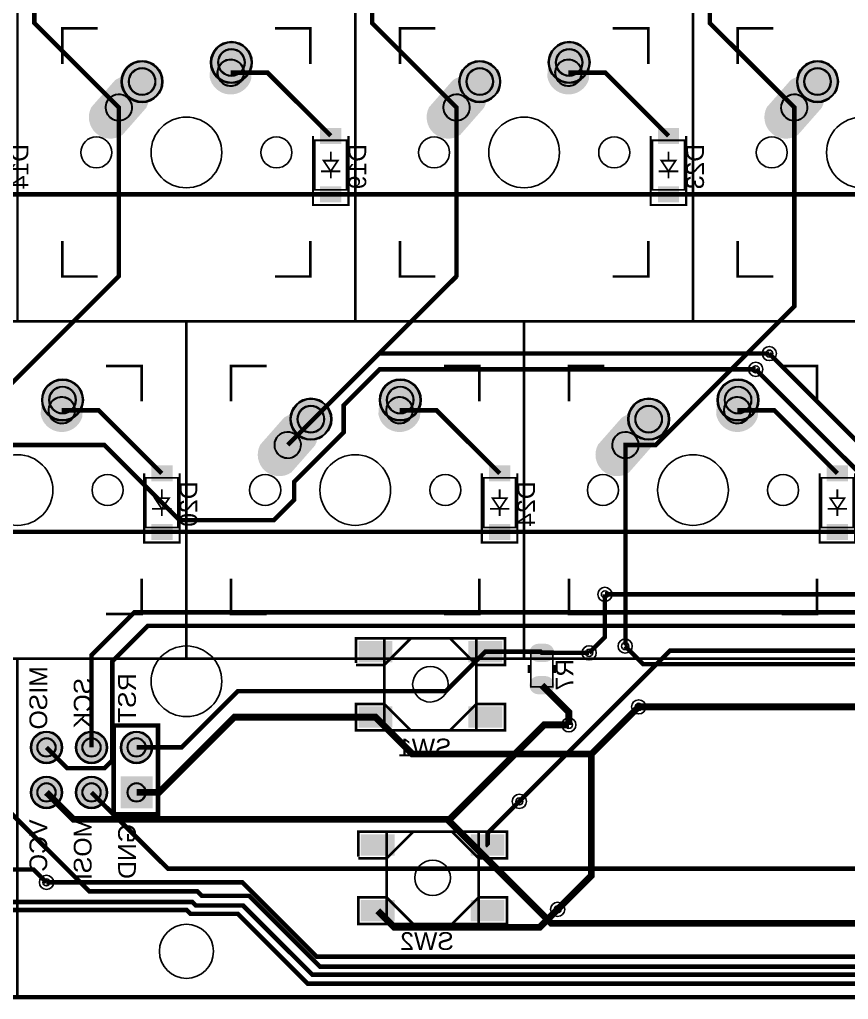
# Model space of a CAD drawing. Header units: millimetres. Extents: x 54 to 360, y -175 to -73.
# Drawn here: x 126.1 to 172.9, y -174.9 to -119.6 of the extents above; entities that cross this region are included whole.
import ezdxf

# ---------------------------------------------------------------- set-up
doc = ezdxf.new("R2010")
doc.units = ezdxf.units.MM
for name, color, linetype, true_color in [('BoardOutline', 7, 'Continuous', 0xff00ff), ('BottomLayer', 7, 'Continuous', 0x0000ff), ('BottomPasteMaskLayer', 7, 'Continuous', 0x800000), ('BottomSilkLayer', 7, 'Continuous', 0x808000), ('BottomSolderMaskLayer', 7, 'Continuous', 0xaa00ff), ('Document', 7, 'Continuous', 0xffffff), ('Hole', 7, 'Continuous', 0x222222), ('Multi-Layer', 7, 'Continuous', 0xc0c0c0), ('TopLayer', 7, 'Continuous', 0xff0000), ('TopSolderMaskLayer', 7, 'Continuous', 0x800080)]:
    doc.layers.add(name, color=color, linetype=linetype, true_color=true_color)
doc.styles.get("Standard").update_dxf_attribs({"font": 'arial.ttf'})

msp = doc.modelspace()

# ---------------------------------------------------------------- hatches: boundary and pattern name
at = {"layer": 'BottomLayer'}
for points in [[(143.069, -126.594), (143.069, -125.693), (144.268, -125.693), (144.268, -126.594)], [(162.119, -126.594), (162.119, -125.693), (163.318, -125.693), (163.318, -126.594)], [(143.069, -129.894), (143.069, -128.993), (144.268, -128.993), (144.268, -129.894)], [(162.119, -129.894), (162.119, -128.993), (163.318, -128.993), (163.318, -129.894)], [(133.544, -145.643), (133.544, -144.743), (134.743, -144.743), (134.743, -145.643)], [(152.594, -145.643), (152.594, -144.743), (153.793, -144.743), (153.793, -145.643)], [(171.643, -145.643), (171.643, -144.743), (172.843, -144.743), (172.843, -145.643)], [(133.544, -148.944), (133.544, -148.043), (134.743, -148.043), (134.743, -148.944)], [(152.594, -148.944), (152.594, -148.043), (153.793, -148.043), (153.793, -148.944)], [(171.643, -148.944), (171.643, -148.043), (172.843, -148.043), (172.843, -148.944)], [(147.088, -155.799), (145.288, -155.799), (145.288, -154.699), (147.088, -154.699)], [(153.288, -155.799), (151.488, -155.799), (151.488, -154.699), (153.288, -154.699)], [(155.387, -155.833), (155.323, -155.829), (155.26, -155.817), (155.199, -155.797), (155.14, -155.77), (155.086, -155.735), (155.036, -155.694), (154.992, -155.647), (154.954, -155.595), (154.923, -155.539), (154.9, -155.479), (154.884, -155.417), (154.876, -155.353), (154.876, -155.288), (154.884, -155.225), (154.9, -155.162), (154.923, -155.103), (154.954, -155.046), (154.992, -154.994), (155.036, -154.947), (155.086, -154.906), (155.14, -154.872), (155.199, -154.844), (155.26, -154.824), (155.323, -154.812), (155.387, -154.808), (155.762, -154.808), (155.826, -154.812), (155.89, -154.824), (155.951, -154.844), (156.009, -154.872), (156.063, -154.906), (156.113, -154.947), (156.157, -154.994), (156.195, -155.046), (156.226, -155.103), (156.25, -155.162), (156.266, -155.225), (156.274, -155.288), (156.274, -155.353), (156.266, -155.417), (156.25, -155.479), (156.226, -155.539), (156.195, -155.595), (156.157, -155.647), (156.113, -155.694), (156.063, -155.735), (156.009, -155.77), (155.951, -155.797), (155.89, -155.817), (155.826, -155.829), (155.762, -155.833)], [(155.387, -157.658), (155.323, -157.654), (155.26, -157.642), (155.199, -157.622), (155.14, -157.595), (155.086, -157.56), (155.036, -157.519), (154.992, -157.472), (154.954, -157.42), (154.923, -157.364), (154.9, -157.304), (154.884, -157.242), (154.876, -157.178), (154.876, -157.113), (154.884, -157.05), (154.9, -156.987), (154.923, -156.928), (154.954, -156.871), (154.992, -156.819), (155.036, -156.772), (155.086, -156.731), (155.14, -156.697), (155.199, -156.669), (155.26, -156.649), (155.323, -156.637), (155.387, -156.633), (155.762, -156.633), (155.826, -156.637), (155.89, -156.649), (155.951, -156.669), (156.009, -156.697), (156.063, -156.731), (156.113, -156.772), (156.157, -156.819), (156.195, -156.871), (156.226, -156.928), (156.25, -156.987), (156.266, -157.05), (156.274, -157.113), (156.274, -157.178), (156.266, -157.242), (156.25, -157.304), (156.226, -157.364), (156.195, -157.42), (156.157, -157.472), (156.113, -157.519), (156.063, -157.56), (156.009, -157.595), (155.951, -157.622), (155.89, -157.642), (155.826, -157.654), (155.762, -157.658)], [(147.088, -159.499), (145.288, -159.499), (145.288, -158.399), (147.088, -158.399)], [(153.288, -159.499), (151.488, -159.499), (151.488, -158.399), (153.288, -158.399)], [(147.215, -166.721), (145.415, -166.721), (145.415, -165.621), (147.215, -165.621)], [(153.415, -166.721), (151.615, -166.721), (151.615, -165.621), (153.415, -165.621)], [(147.215, -170.421), (145.415, -170.421), (145.415, -169.321), (147.215, -169.321)], [(153.415, -170.421), (151.615, -170.421), (151.615, -169.321), (153.415, -169.321)]]:
    msp.add_hatch(color=256, dxfattribs=at).paths.add_polyline_path(points)
at = {"layer": 'BottomPasteMaskLayer'}
for points in [[(147.088, -155.799), (145.288, -155.799), (145.288, -154.699), (147.088, -154.699)], [(153.288, -155.799), (151.488, -155.799), (151.488, -154.699), (153.288, -154.699)], [(147.088, -159.499), (145.288, -159.499), (145.288, -158.399), (147.088, -158.399)], [(153.288, -159.499), (151.488, -159.499), (151.488, -158.399), (153.288, -158.399)], [(147.215, -166.721), (145.415, -166.721), (145.415, -165.621), (147.215, -165.621)], [(153.415, -166.721), (151.615, -166.721), (151.615, -165.621), (153.415, -165.621)], [(147.215, -170.421), (145.415, -170.421), (145.415, -169.321), (147.215, -169.321)], [(153.415, -170.421), (151.615, -170.421), (151.615, -169.321), (153.415, -169.321)]]:
    msp.add_hatch(color=256, dxfattribs=at).paths.add_polyline_path(points)
at = {"layer": 'BottomSolderMaskLayer'}
for points in [[(136.889, -122, 1), (139.241, -122, 1)], [(155.939, -122, 1), (158.291, -122, 1)], [(139.177, -122.964, -0.785398), (136.831, -122.803), (136.873, -122.196, -0.785398), (139.219, -122.358)], [(158.227, -122.964, -0.785398), (155.881, -122.803), (155.923, -122.196, -0.785398), (158.269, -122.358)], [(131.849, -123.08, 1), (134.201, -123.08, 1)], [(150.899, -123.08, 1), (153.251, -123.08, 1)], [(169.949, -123.08, 1), (172.301, -123.08, 1)], [(131.92, -126.088, -0.785398), (130.169, -124.518), (131.511, -122.992, -0.785398), (133.261, -124.562)], [(150.97, -126.088, -0.785398), (149.219, -124.518), (150.561, -122.992, -0.785398), (152.311, -124.562)], [(170.019, -126.088, -0.785398), (168.269, -124.518), (169.611, -122.992, -0.785398), (171.361, -124.562)], [(127.364, -141.051, 1), (129.716, -141.051, 1)], [(146.414, -141.051, 1), (148.766, -141.051, 1)], [(165.464, -141.051, 1), (167.816, -141.051, 1)], [(129.652, -142.014, -0.785398), (127.306, -141.853), (127.348, -141.246, -0.785398), (129.694, -141.408)], [(148.702, -142.014, -0.785398), (146.356, -141.853), (146.398, -141.246, -0.785398), (148.744, -141.408)], [(167.752, -142.014, -0.785398), (165.406, -141.853), (165.448, -141.246, -0.785398), (167.794, -141.408)], [(141.374, -142.131, 1), (143.726, -142.131, 1)], [(160.424, -142.131, 1), (162.776, -142.131, 1)], [(141.445, -145.139, -0.785398), (139.694, -143.568), (141.036, -142.042, -0.785398), (142.786, -143.613)], [(160.494, -145.139, -0.785398), (158.744, -143.568), (160.086, -142.042, -0.785398), (161.836, -143.613)], [(147.139, -155.849), (145.237, -155.849), (145.237, -154.648), (147.139, -154.648)], [(153.339, -155.849), (151.437, -155.849), (151.437, -154.648), (153.339, -154.648)], [(147.139, -159.549), (145.237, -159.549), (145.237, -158.348), (147.139, -158.348)], [(153.339, -159.549), (151.437, -159.549), (151.437, -158.348), (153.339, -158.348)], [(126.734, -160.655, 1), (128.536, -160.655, 1)], [(129.274, -160.655, 1), (131.076, -160.655, 1)], [(131.814, -160.655, 1), (133.616, -160.655, 1)], [(126.734, -163.195, 1), (128.536, -163.195, 1)], [(129.274, -163.195, 1), (131.076, -163.195, 1)], [(133.616, -162.294), (133.616, -164.096), (131.814, -164.096), (131.814, -162.294)], [(147.266, -166.771), (145.364, -166.771), (145.364, -165.57), (147.266, -165.57)], [(153.466, -166.771), (151.564, -166.771), (151.564, -165.57), (153.466, -165.57)], [(147.266, -170.471), (145.364, -170.471), (145.364, -169.27), (147.266, -169.27)], [(153.466, -170.471), (151.564, -170.471), (151.564, -169.27), (153.466, -169.27)]]:
    msp.add_hatch(color=256, dxfattribs=at).paths.add_polyline_path(points)
at = {"layer": 'Multi-Layer'}
for points in [[(136.94, -122, 1), (139.19, -122, 1)], [(155.99, -122, 1), (158.24, -122, 1)], [(139.127, -122.948, -0.785398), (136.883, -122.793), (136.923, -122.213, -0.785398), (139.167, -122.368)], [(158.177, -122.948, -0.785398), (155.933, -122.793), (155.973, -122.213, -0.785398), (158.217, -122.368)], [(131.9, -123.08, 1), (134.15, -123.08, 1)], [(150.95, -123.08, 1), (153.2, -123.08, 1)], [(170, -123.08, 1), (172.25, -123.08, 1)], [(131.898, -126.022, -0.785398), (130.223, -124.519), (131.533, -123.059, -0.785398), (133.208, -124.562)], [(150.948, -126.022, -0.785398), (149.273, -124.519), (150.583, -123.059, -0.785398), (152.258, -124.562)], [(169.997, -126.022, -0.785398), (168.323, -124.519), (169.633, -123.059, -0.785398), (171.307, -124.562)], [(129.602, -141.998, -0.785398), (127.358, -141.843), (127.398, -141.263, -0.785398), (129.642, -141.418)], [(127.415, -141.051, 1), (129.665, -141.051, 1)], [(148.652, -141.998, -0.785398), (146.408, -141.843), (146.448, -141.263, -0.785398), (148.692, -141.418)], [(146.465, -141.051, 1), (148.715, -141.051, 1)], [(167.702, -141.998, -0.785398), (165.458, -141.843), (165.498, -141.263, -0.785398), (167.742, -141.418)], [(165.515, -141.051, 1), (167.765, -141.051, 1)], [(141.425, -142.131, 1), (143.675, -142.131, 1)], [(160.475, -142.131, 1), (162.725, -142.131, 1)], [(141.423, -145.072, -0.785398), (139.748, -143.569), (141.058, -142.109, -0.785398), (142.733, -143.612)], [(160.472, -145.072, -0.785398), (158.798, -143.569), (160.108, -142.109, -0.785398), (161.782, -143.612)], [(126.785, -160.655, 1), (128.485, -160.655, 1)], [(129.325, -160.655, 1), (131.025, -160.655, 1)], [(131.865, -160.655, 1), (133.565, -160.655, 1)], [(126.785, -163.195, 1), (128.485, -163.195, 1)], [(129.325, -163.195, 1), (131.025, -163.195, 1)], [(133.565, -162.345), (133.565, -164.045), (131.865, -164.045), (131.865, -162.345)]]:
    msp.add_hatch(color=256, dxfattribs=at).paths.add_polyline_path(points)
at = {"layer": 'TopSolderMaskLayer'}
for points in [[(136.889, -122, 1), (139.241, -122, 1)], [(155.939, -122, 1), (158.291, -122, 1)], [(139.177, -122.964, -0.785398), (136.831, -122.803), (136.873, -122.196, -0.785398), (139.219, -122.358)], [(158.227, -122.964, -0.785398), (155.881, -122.803), (155.923, -122.196, -0.785398), (158.269, -122.358)], [(131.849, -123.08, 1), (134.201, -123.08, 1)], [(150.899, -123.08, 1), (153.251, -123.08, 1)], [(169.949, -123.08, 1), (172.301, -123.08, 1)], [(131.92, -126.088, -0.785398), (130.169, -124.518), (131.511, -122.992, -0.785398), (133.261, -124.562)], [(150.97, -126.088, -0.785398), (149.219, -124.518), (150.561, -122.992, -0.785398), (152.311, -124.562)], [(170.019, -126.088, -0.785398), (168.269, -124.518), (169.611, -122.992, -0.785398), (171.361, -124.562)], [(127.364, -141.051, 1), (129.716, -141.051, 1)], [(146.414, -141.051, 1), (148.766, -141.051, 1)], [(165.464, -141.051, 1), (167.816, -141.051, 1)], [(129.652, -142.014, -0.785398), (127.306, -141.853), (127.348, -141.246, -0.785398), (129.694, -141.408)], [(148.702, -142.014, -0.785398), (146.356, -141.853), (146.398, -141.246, -0.785398), (148.744, -141.408)], [(167.752, -142.014, -0.785398), (165.406, -141.853), (165.448, -141.246, -0.785398), (167.794, -141.408)], [(141.374, -142.131, 1), (143.726, -142.131, 1)], [(160.424, -142.131, 1), (162.776, -142.131, 1)], [(141.445, -145.139, -0.785398), (139.694, -143.568), (141.036, -142.042, -0.785398), (142.786, -143.613)], [(160.494, -145.139, -0.785398), (158.744, -143.568), (160.086, -142.042, -0.785398), (161.836, -143.613)], [(126.734, -160.655, 1), (128.536, -160.655, 1)], [(129.274, -160.655, 1), (131.076, -160.655, 1)], [(131.814, -160.655, 1), (133.616, -160.655, 1)], [(126.734, -163.195, 1), (128.536, -163.195, 1)], [(129.274, -163.195, 1), (131.076, -163.195, 1)], [(133.616, -162.294), (133.616, -164.096), (131.814, -164.096), (131.814, -162.294)]]:
    msp.add_hatch(color=256, dxfattribs=at).paths.add_polyline_path(points)

# ---------------------------------------------------------------- linework, layer by layer
at = {"layer": 'BoardOutline', "const_width": 0.254}
msp.add_lwpolyline([(357.378, -174.752), (56.896, -174.752)], dxfattribs=at)
at = {"layer": 'BottomLayer'}
for points, const_width in [([(138.025, -122.58), (140.105, -122.58), (143.668, -126.144)], 0.254), ([(157.075, -122.58), (159.155, -122.58), (162.718, -126.144)], 0.254), ([(216.232, -159.931), (215.176, -159.931), (213.74, -158.496), (213.74, -130.048), (213.105, -129.413), (213.075, -129.443), (200.818, -129.443), (181.768, -129.443), (162.718, -129.443), (143.668, -129.443), (124.618, -129.443), (105.568, -129.443), (105.506, -129.506), (80.168, -129.506)], 0.254), ([(168.402, -138.43), (146.401, -138.43), (141.24, -143.591)], 0.254), ([(167.64, -139.319), (146.431, -139.319), (144.399, -141.351), (144.399, -142.875), (141.605, -145.669), (141.605, -146.685), (140.462, -147.828), (135.139, -147.828), (130.902, -143.591), (122.19, -143.591)], 0.254), ([(128.5, -141.63), (130.581, -141.63), (134.143, -145.194)], 0.254), ([(147.55, -141.63), (149.63, -141.63), (153.193, -145.194)], 0.254), ([(166.6, -141.63), (168.68, -141.63), (172.243, -145.194)], 0.254), ([(216.232, -160.731), (215.103, -160.731), (211.978, -157.607), (211.962, -157.607), (210.343, -155.987), (210.343, -148.493), (191.293, -148.493), (172.243, -148.493), (153.193, -148.493), (134.143, -148.493), (115.093, -148.493), (92.868, -148.493)], 0.254), ([(216.232, -164.731), (203.466, -164.731), (190.753, -152.019), (159.131, -152.019)], 0.254), ([(216.232, -165.531), (202.869, -165.531), (190.373, -153.035), (132.588, -153.035), (130.175, -155.448), (130.175, -160.655)], 0.254), ([(216.232, -166.331), (202.526, -166.331), (189.992, -153.797), (133.35, -153.797), (131.352, -155.795), (131.352, -161.383), (130.903, -161.832), (128.812, -161.832), (127.635, -160.655)], 0.254), ([(160.274, -154.94), (161.29, -155.956), (177.805, -155.956), (183.03, -161.181)], 0.254), ([(132.715, -160.655), (135.255, -160.655), (138.43, -157.48), (150.157, -157.48), (152.388, -155.249), (155.503, -155.249), (155.575, -155.321), (158.242, -155.321)], 0.254), ([(157.099, -159.385), (157.099, -158.67), (155.575, -157.146)], 0.381), ([(110.284, -162.641), (114.314, -158.611), (119.876, -158.611), (130.048, -168.783), (136.144, -168.783), (136.398, -169.037), (139.065, -169.037), (143.056, -173.028), (216.354, -173.028), (219.532, -169.849), (219.532, -168.831)], 0.254), ([(161.036, -158.369), (158.369, -161.036), (148.275, -161.036), (146.188, -158.949), (138.231, -158.949), (133.985, -163.195), (132.715, -163.195)], 0.381), ([(221.132, -168.831), (221.132, -169.835), (216.977, -173.99), (142.367, -173.99), (138.43, -170.053), (135.763, -170.053), (135.547, -169.837), (66.459, -169.837), (62.659, -166.037), (62.659, -162.641)], 0.254), ([(130.175, -163.195), (134.481, -167.501), (192.416, -167.501), (194.055, -165.862), (200.913, -165.862), (202.183, -167.131), (216.232, -167.131)], 0.254), ([(152.564, -166.219), (152.515, -166.171), (152.515, -165.492), (154.305, -163.703)], 0.254), ([(123.031, -167.543), (126.903, -167.543), (127.635, -168.275)], 0.254), ([(220.332, -168.831), (220.332, -169.835), (216.686, -173.482), (215.01, -173.482), (212.724, -173.482), (173.228, -173.482), (163.957, -173.482), (142.621, -173.482), (139.7, -170.561), (138.722, -169.583), (136.055, -169.583), (135.855, -169.383), (133.477, -169.383), (103.724, -169.383), (102.743, -168.402)], 0.254), ([(156.464, -169.799), (155.451, -170.811), (147.256, -170.811), (146.315, -169.871)], 0.381)]:
    msp.add_lwpolyline(points, dxfattribs=dict(at, const_width=const_width))
at = {"layer": 'BottomSilkLayer', "const_width": 0.12}
for points in [[(144.668, -126.144), (144.668, -130.043), (142.668, -130.043), (142.668, -126.144)], [(163.718, -126.144), (163.718, -130.043), (161.718, -130.043), (161.718, -126.144)], [(135.143, -145.194), (135.143, -149.093), (133.143, -149.093), (133.143, -145.194)], [(154.193, -145.194), (154.193, -149.093), (152.193, -149.093), (152.193, -145.194)], [(173.243, -145.194), (173.243, -149.093), (171.243, -149.093), (171.243, -145.194)], [(154.84, -156.006), (154.84, -156.46)], [(156.31, -156.006), (156.31, -156.46)]]:
    msp.add_lwpolyline(points, dxfattribs=at)
at = {"layer": 'BottomSilkLayer'}
for points, const_width in [([(146.688, -154.499), (146.688, -159.699), (151.888, -159.699), (151.888, -154.499), (146.688, -154.499)], 0.15), ([(131.425, -164.425), (133.925, -164.425), (133.925, -159.425), (131.425, -159.425), (131.425, -164.425)], 0.25), ([(146.815, -165.421), (146.815, -170.621), (152.015, -170.621), (152.015, -165.421), (146.815, -165.421)], 0.15)]:
    msp.add_lwpolyline(points, close=True, dxfattribs=dict(at, const_width=const_width))
for centre in [(149.288, -157.096), (149.415, -168.018)]:
    msp.add_arc(centre, 1, 180.1528, 179.8472, dxfattribs=at)
at = {"layer": 'BottomSolderMaskLayer'}
for points in [[(138.065, -121.232), (138.065, -121.232)], [(157.115, -121.232), (157.115, -121.232)], [(133.025, -122.312), (133.025, -122.312)], [(137.265, -122.633), (137.265, -122.633)], [(138.785, -122.528), (138.785, -122.528)], [(152.075, -122.312), (152.075, -122.312)], [(156.315, -122.633), (156.315, -122.633)], [(157.835, -122.528), (157.835, -122.528)], [(171.125, -122.312), (171.125, -122.312)], [(138.065, -122.769), (138.065, -122.769)], [(157.115, -122.769), (157.115, -122.769)], [(133.025, -123.849), (133.025, -123.849)], [(152.075, -123.849), (152.075, -123.849)], [(171.125, -123.849), (171.125, -123.849)], [(131.155, -124.038), (131.155, -124.037)], [(150.205, -124.038), (150.205, -124.037)], [(169.255, -124.038), (169.255, -124.037)], [(132.276, -125.043), (132.276, -125.043)], [(151.326, -125.043), (151.326, -125.043)], [(170.375, -125.043), (170.375, -125.043)], [(128.54, -140.282), (128.54, -140.282)], [(147.59, -140.282), (147.59, -140.282)], [(166.64, -140.282), (166.64, -140.282)], [(142.55, -141.362), (142.55, -141.362)], [(161.6, -141.362), (161.6, -141.362)], [(127.74, -141.683), (127.74, -141.683)], [(128.54, -141.819), (128.54, -141.819)], [(129.26, -141.578), (129.26, -141.578)], [(146.79, -141.683), (146.79, -141.683)], [(147.59, -141.819), (147.59, -141.819)], [(148.31, -141.578), (148.31, -141.578)], [(165.84, -141.683), (165.84, -141.683)], [(166.64, -141.819), (166.64, -141.819)], [(167.36, -141.578), (167.36, -141.578)], [(140.68, -143.088), (140.68, -143.088)], [(142.55, -142.899), (142.55, -142.899)], [(159.73, -143.088), (159.73, -143.088)], [(161.6, -142.899), (161.6, -142.899)], [(141.801, -144.093), (141.801, -144.093)], [(160.85, -144.093), (160.85, -144.093)], [(127.105, -160.655), (127.105, -160.655)], [(128.164, -160.655), (128.164, -160.655)], [(129.645, -160.655), (129.645, -160.655)], [(130.704, -160.655), (130.704, -160.655)], [(132.185, -160.655), (132.185, -160.655)], [(133.244, -160.655), (133.244, -160.655)], [(127.105, -163.195), (127.105, -163.195)], [(128.164, -163.195), (128.164, -163.195)], [(129.645, -163.195), (129.645, -163.195)], [(130.704, -163.195), (130.704, -163.195)], [(132.185, -163.195), (132.185, -163.195)], [(133.244, -163.195), (133.244, -163.195)]]:
    msp.add_lwpolyline(points, close=True, dxfattribs=at)
for centre, radius in [((138.065, -122), 1.176), ((157.115, -122), 1.176), ((133.025, -123.08), 1.176), ((152.075, -123.08), 1.176), ((171.125, -123.08), 1.176), ((128.54, -141.051), 1.176), ((147.59, -141.051), 1.176), ((166.64, -141.051), 1.176), ((142.55, -142.131), 1.176), ((161.6, -142.131), 1.176), ((127.635, -160.655), 0.901), ((130.175, -160.655), 0.901), ((132.715, -160.655), 0.901), ((127.635, -163.195), 0.901), ((130.175, -163.195), 0.901)]:
    msp.add_circle(centre, radius, dxfattribs=at)
for centre, radius, start, end in [((138.065, -122), 0.768, 90, 270), ((138.065, -122), 0.768, 270, 90), ((157.115, -122), 0.768, 90, 270), ((157.115, -122), 0.768, 270, 90), ((138.025, -122.581), 0.761, 356.055, 176.055), ((157.075, -122.581), 0.761, 356.055, 176.055), ((133.025, -123.08), 0.768, 90, 270), ((133.025, -123.08), 0.768, 270, 90), ((138.025, -122.58), 0.761, 176.055, 356.055), ((152.075, -123.08), 0.768, 90, 270), ((152.075, -123.08), 0.768, 270, 90), ((157.075, -122.58), 0.761, 176.055, 356.055), ((171.125, -123.08), 0.768, 90, 270), ((171.125, -123.08), 0.768, 270, 90), ((131.715, -124.54), 0.753, 318.1, 138.1), ((150.765, -124.54), 0.753, 318.1, 138.1), ((169.815, -124.54), 0.753, 318.1, 138.1), ((131.715, -124.54), 0.753, 138.1, 318.1), ((150.765, -124.54), 0.753, 138.1, 318.1), ((169.815, -124.54), 0.753, 138.1, 318.1), ((128.54, -141.051), 0.768, 90, 270), ((128.54, -141.051), 0.768, 270, 90), ((147.59, -141.051), 0.768, 90, 270), ((147.59, -141.051), 0.768, 270, 90), ((166.64, -141.051), 0.768, 90, 270), ((166.64, -141.051), 0.768, 270, 90), ((128.5, -141.631), 0.761, 356.055, 176.055), ((147.55, -141.631), 0.761, 356.055, 176.055), ((166.6, -141.631), 0.761, 356.055, 176.055), ((142.55, -142.131), 0.768, 90, 270), ((142.55, -142.131), 0.768, 270, 90), ((161.6, -142.131), 0.768, 90, 270), ((161.6, -142.131), 0.768, 270, 90), ((128.5, -141.63), 0.761, 176.055, 356.055), ((147.55, -141.63), 0.761, 176.055, 356.055), ((166.6, -141.63), 0.761, 176.055, 356.055), ((141.24, -143.59), 0.753, 138.1, 318.1), ((141.24, -143.591), 0.753, 318.1, 138.1), ((160.29, -143.59), 0.753, 138.1, 318.1), ((160.29, -143.591), 0.753, 318.1, 138.1), ((127.635, -160.655), 0.53, 360, 540), ((130.175, -160.655), 0.53, 360, 540), ((132.715, -160.655), 0.53, 360, 540), ((127.635, -160.655), 0.53, 540, 360), ((130.175, -160.655), 0.53, 540, 360), ((132.715, -160.655), 0.53, 540, 360), ((127.635, -163.195), 0.53, 360, 540), ((130.175, -163.195), 0.53, 360, 540), ((132.715, -163.195), 0.53, 360, 540), ((127.635, -163.195), 0.53, 540, 360), ((130.175, -163.195), 0.53, 540, 360), ((132.715, -163.195), 0.53, 540, 360)]:
    msp.add_arc(centre, radius, start, end, dxfattribs=at)
at = {"layer": 'Document'}
for points, const_width in [([(126, -117.555), (145.05, -117.555), (145.05, -136.605), (126, -136.605), (126, -117.555)], 0.15), ([(145.05, -117.555), (164.1, -117.555), (164.1, -136.605), (145.05, -136.605), (145.05, -117.555)], 0.15), ([(164.1, -117.555), (183.15, -117.555), (183.15, -136.605), (164.1, -136.605), (164.1, -117.555)], 0.15), ([(144.568, -126.393), (142.769, -126.393), (142.769, -129.194), (144.568, -129.194), (144.568, -126.393)], 0.1), ([(163.618, -126.393), (161.818, -126.393), (161.818, -129.194), (163.618, -129.194), (163.618, -126.393)], 0.1), ([(144.069, -127.544), (143.268, -127.544), (143.668, -128.144), (144.069, -127.544)], 0.1), ([(163.119, -127.544), (162.318, -127.544), (162.718, -128.144), (163.119, -127.544)], 0.1), ([(116.475, -136.606), (135.525, -136.606), (135.525, -155.656), (116.475, -155.656), (116.475, -136.606)], 0.15), ([(135.525, -136.606), (154.575, -136.606), (154.575, -155.656), (135.525, -155.656), (135.525, -136.606)], 0.15), ([(154.575, -136.606), (173.625, -136.606), (173.625, -155.656), (154.575, -155.656), (154.575, -136.606)], 0.15), ([(135.043, -145.443), (133.244, -145.443), (133.244, -148.244), (135.043, -148.244), (135.043, -145.443)], 0.1), ([(154.093, -145.443), (152.293, -145.443), (152.293, -148.244), (154.093, -148.244), (154.093, -145.443)], 0.1), ([(173.143, -145.443), (171.343, -145.443), (171.343, -148.244), (173.143, -148.244), (173.143, -145.443)], 0.1), ([(134.544, -146.594), (133.743, -146.594), (134.143, -147.194), (134.544, -146.594)], 0.1), ([(153.594, -146.594), (152.793, -146.594), (153.193, -147.194), (153.594, -146.594)], 0.1), ([(172.643, -146.594), (171.843, -146.594), (172.243, -147.194), (172.643, -146.594)], 0.1), ([(156.2, -155.233), (154.95, -155.233), (154.95, -157.233), (156.2, -157.233), (156.2, -155.233)], 0.1), ([(125.999, -155.656), (245.061, -155.656), (245.061, -174.706), (125.999, -174.706), (125.999, -155.656)], 0.15)]:
    msp.add_lwpolyline(points, close=True, dxfattribs=dict(at, const_width=const_width))
for points, const_width in [([(130.525, -120.08), (128.525, -120.08), (128.525, -122.08)], 0.15), ([(140.525, -120.08), (142.525, -120.08), (142.525, -122.08)], 0.15), ([(149.575, -120.08), (147.575, -120.08), (147.575, -122.08)], 0.15), ([(159.575, -120.08), (161.575, -120.08), (161.575, -122.08)], 0.15), ([(168.625, -120.08), (166.625, -120.08), (166.625, -122.08)], 0.15), ([(143.668, -127.544), (143.668, -127.043)], 0.1), ([(162.718, -127.544), (162.718, -127.043)], 0.1), ([(144.218, -128.144), (143.668, -128.144), (143.119, -128.144)], 0.1), ([(143.668, -128.544), (143.668, -128.144)], 0.1), ([(163.268, -128.144), (162.718, -128.144), (162.168, -128.144)], 0.1), ([(162.718, -128.544), (162.718, -128.144)], 0.1), ([(128.525, -132.08), (128.525, -134.08), (130.525, -134.08)], 0.15), ([(140.525, -134.08), (142.525, -134.08), (142.525, -132.08)], 0.15), ([(147.575, -132.08), (147.575, -134.08), (149.575, -134.08)], 0.15), ([(159.575, -134.08), (161.575, -134.08), (161.575, -132.08)], 0.15), ([(166.625, -132.08), (166.625, -134.08), (168.625, -134.08)], 0.15), ([(131, -139.131), (133, -139.131), (133, -141.131)], 0.15), ([(140.05, -139.131), (138.05, -139.131), (138.05, -141.131)], 0.15), ([(150.05, -139.131), (152.05, -139.131), (152.05, -141.131)], 0.15), ([(159.1, -139.131), (157.1, -139.131), (157.1, -141.131)], 0.15), ([(169.1, -139.131), (171.1, -139.131), (171.1, -141.131)], 0.15), ([(134.143, -146.594), (134.143, -146.093)], 0.1), ([(153.193, -146.594), (153.193, -146.093)], 0.1), ([(172.243, -146.594), (172.243, -146.093)], 0.1), ([(134.693, -147.194), (134.143, -147.194), (133.594, -147.194)], 0.1), ([(134.143, -147.594), (134.143, -147.194)], 0.1), ([(153.743, -147.194), (153.193, -147.194), (152.643, -147.194)], 0.1), ([(153.193, -147.594), (153.193, -147.194)], 0.1), ([(172.793, -147.194), (172.243, -147.194), (171.693, -147.194)], 0.1), ([(172.243, -147.594), (172.243, -147.194)], 0.1), ([(131, -153.131), (133, -153.131), (133, -151.131)], 0.15), ([(138.05, -151.131), (138.05, -153.131), (140.05, -153.131)], 0.15), ([(150.05, -153.131), (152.05, -153.131), (152.05, -151.131)], 0.15), ([(157.1, -151.131), (157.1, -153.131), (159.1, -153.131)], 0.15), ([(169.1, -153.131), (171.1, -153.131), (171.1, -151.131)], 0.15), ([(151.888, -155.999), (153.488, -155.999), (153.488, -154.499), (145.088, -154.499), (145.088, -155.899)], 0.15), ([(146.688, -158.199), (146.688, -155.999), (148.188, -154.499)], 0.15), ([(150.388, -154.499), (151.888, -155.999), (151.888, -158.199), (150.388, -159.699)], 0.15), ([(145.088, -155.999), (146.688, -155.999)], 0.15), ([(151.888, -158.199), (153.488, -158.199), (153.488, -159.699), (145.088, -159.699), (145.088, -158.199), (146.688, -158.199), (148.188, -159.699)], 0.15), ([(152.015, -166.921), (153.615, -166.921), (153.615, -165.421), (145.215, -165.421), (145.215, -166.821)], 0.15), ([(146.815, -169.121), (146.815, -166.921), (148.315, -165.421)], 0.15), ([(150.515, -165.421), (152.015, -166.921), (152.015, -169.121), (150.515, -170.621)], 0.15), ([(145.215, -166.921), (146.815, -166.921)], 0.15), ([(152.015, -169.121), (153.615, -169.121), (153.615, -170.621), (145.215, -170.621), (145.215, -169.121), (146.815, -169.121), (148.315, -170.621)], 0.15)]:
    msp.add_lwpolyline(points, dxfattribs=dict(at, const_width=const_width))
for centre in [(149.288, -157.096), (149.415, -168.018)]:
    msp.add_arc(centre, 1, 180.1528, 179.8472, dxfattribs=at)
at = {"layer": 'Hole'}
for centre in [(168.402, -138.43), (167.64, -139.319), (159.131, -152.019), (160.274, -154.94), (158.242, -155.321), (161.036, -158.369), (157.099, -159.385), (154.305, -163.703), (127.635, -168.275), (156.464, -169.799)]:
    msp.add_circle(centre, 0.2, dxfattribs=at)
at = {"layer": 'Multi-Layer'}
for points in [[(138.065, -121.265), (138.065, -121.265)], [(157.115, -121.265), (157.115, -121.265)], [(133.025, -122.345), (133.025, -122.345)], [(137.292, -122.631), (137.292, -122.631)], [(138.065, -122.735), (138.065, -122.735)], [(138.758, -122.53), (138.758, -122.53)], [(152.075, -122.345), (152.075, -122.345)], [(156.342, -122.631), (156.342, -122.631)], [(157.115, -122.735), (157.115, -122.735)], [(157.808, -122.53), (157.808, -122.53)], [(171.125, -122.345), (171.125, -122.345)], [(133.025, -123.815), (133.025, -123.815)], [(152.075, -123.815), (152.075, -123.815)], [(171.125, -123.815), (171.125, -123.815)], [(131.168, -124.049), (131.168, -124.049)], [(150.218, -124.049), (150.218, -124.049)], [(169.268, -124.049), (169.268, -124.049)], [(132.262, -125.031), (132.262, -125.031)], [(151.312, -125.031), (151.312, -125.031)], [(170.362, -125.031), (170.362, -125.031)], [(128.54, -140.315), (128.54, -140.315)], [(147.59, -140.315), (147.59, -140.315)], [(166.64, -140.315), (166.64, -140.315)], [(142.55, -141.395), (142.55, -141.395)], [(161.6, -141.395), (161.6, -141.395)], [(127.767, -141.681), (127.767, -141.681)], [(128.54, -141.786), (128.54, -141.786)], [(129.233, -141.58), (129.233, -141.58)], [(146.817, -141.681), (146.817, -141.681)], [(147.59, -141.786), (147.59, -141.786)], [(148.283, -141.58), (148.283, -141.58)], [(165.867, -141.681), (165.867, -141.681)], [(166.64, -141.786), (166.64, -141.786)], [(167.333, -141.58), (167.333, -141.58)], [(140.693, -143.1), (140.693, -143.1)], [(142.55, -142.866), (142.55, -142.866)], [(159.743, -143.1), (159.743, -143.1)], [(161.6, -142.866), (161.6, -142.866)], [(141.787, -144.082), (141.787, -144.081)], [(160.837, -144.082), (160.837, -144.081)], [(127.135, -160.655), (127.135, -160.655)], [(128.135, -160.655), (128.135, -160.655)], [(129.675, -160.655), (129.675, -160.655)], [(130.675, -160.655), (130.675, -160.655)], [(132.215, -160.655), (132.215, -160.655)], [(133.215, -160.655), (133.215, -160.655)], [(127.135, -163.195), (127.135, -163.195)], [(128.135, -163.195), (128.135, -163.195)], [(129.675, -163.195), (129.675, -163.195)], [(130.675, -163.195), (130.675, -163.195)], [(132.215, -163.195), (132.215, -163.195)], [(133.215, -163.195), (133.215, -163.195)]]:
    msp.add_lwpolyline(points, close=True, dxfattribs=at)
for centre, radius in [((138.065, -122), 1.125), ((157.115, -122), 1.125), ((133.025, -123.08), 1.125), ((152.075, -123.08), 1.125), ((171.125, -123.08), 1.125), ((135.525, -127.08), 1.994), ((154.575, -127.08), 1.994), ((173.625, -127.08), 1.994), ((130.445, -127.08), 0.875), ((140.605, -127.08), 0.875), ((149.495, -127.08), 0.875), ((159.655, -127.08), 0.875), ((168.545, -127.08), 0.875), ((168.402, -138.43), 0.4), ((167.64, -139.319), 0.4), ((128.54, -141.051), 1.125), ((147.59, -141.051), 1.125), ((166.64, -141.051), 1.125), ((142.55, -142.131), 1.125), ((161.6, -142.131), 1.125), ((126, -146.131), 1.994), ((145.05, -146.131), 1.994), ((164.1, -146.131), 1.994), ((131.08, -146.131), 0.875), ((139.97, -146.131), 0.875), ((150.13, -146.131), 0.875), ((159.02, -146.131), 0.875), ((169.18, -146.131), 0.875), ((159.131, -152.019), 0.4), ((160.274, -154.94), 0.4), ((135.53, -156.926), 1.994), ((158.242, -155.321), 0.4), ((161.036, -158.369), 0.4), ((157.099, -159.385), 0.4), ((127.635, -160.655), 0.85), ((130.175, -160.655), 0.85), ((132.715, -160.655), 0.85), ((127.635, -163.195), 0.85), ((130.175, -163.195), 0.85), ((154.305, -163.703), 0.4), ((127.635, -168.275), 0.4), ((156.464, -169.799), 0.4), ((135.53, -172.166), 1.524)]:
    msp.add_circle(centre, radius, dxfattribs=at)
for centre, radius, start, end in [((138.065, -122), 0.735, 90, 270), ((138.065, -122), 0.735, 270, 90), ((157.115, -122), 0.735, 90, 270), ((157.115, -122), 0.735, 270, 90), ((138.025, -122.581), 0.735, 356.055, 176.055), ((157.075, -122.581), 0.735, 356.055, 176.055), ((133.025, -123.08), 0.735, 90, 270), ((133.025, -123.08), 0.735, 270, 90), ((138.025, -122.58), 0.735, 176.055, 356.055), ((152.075, -123.08), 0.735, 90, 270), ((152.075, -123.08), 0.735, 270, 90), ((157.075, -122.58), 0.735, 176.055, 356.055), ((171.125, -123.08), 0.735, 90, 270), ((171.125, -123.08), 0.735, 270, 90), ((131.715, -124.54), 0.735, 318.1, 138.1), ((150.765, -124.54), 0.735, 318.1, 138.1), ((169.815, -124.54), 0.735, 318.1, 138.1), ((131.715, -124.54), 0.735, 138.1, 318.1), ((150.765, -124.54), 0.735, 138.1, 318.1), ((169.815, -124.54), 0.735, 138.1, 318.1), ((128.54, -141.051), 0.735, 90, 270), ((128.54, -141.051), 0.735, 270, 90), ((147.59, -141.051), 0.735, 90, 270), ((147.59, -141.051), 0.735, 270, 90), ((166.64, -141.051), 0.735, 90, 270), ((166.64, -141.051), 0.735, 270, 90), ((128.5, -141.631), 0.735, 356.055, 176.055), ((147.55, -141.631), 0.735, 356.055, 176.055), ((166.6, -141.631), 0.735, 356.055, 176.055), ((142.55, -142.131), 0.735, 90, 270), ((142.55, -142.131), 0.735, 270, 90), ((161.6, -142.131), 0.735, 90, 270), ((161.6, -142.131), 0.735, 270, 90), ((128.5, -141.63), 0.735, 176.055, 356.055), ((147.55, -141.63), 0.735, 176.055, 356.055), ((166.6, -141.63), 0.735, 176.055, 356.055), ((141.24, -143.59), 0.735, 138.1, 318.1), ((141.24, -143.591), 0.735, 318.1, 138.1), ((160.29, -143.59), 0.735, 138.1, 318.1), ((160.29, -143.591), 0.735, 318.1, 138.1), ((127.635, -160.655), 0.5, 360, 540), ((130.175, -160.655), 0.5, 360, 540), ((132.715, -160.655), 0.5, 360, 540), ((127.635, -160.655), 0.5, 540, 360), ((130.175, -160.655), 0.5, 540, 360), ((132.715, -160.655), 0.5, 540, 360), ((127.635, -163.195), 0.5, 360, 540), ((130.175, -163.195), 0.5, 360, 540), ((132.715, -163.195), 0.5, 360, 540), ((127.635, -163.195), 0.5, 540, 360), ((130.175, -163.195), 0.5, 540, 360), ((132.715, -163.195), 0.5, 540, 360)]:
    msp.add_arc(centre, radius, start, end, dxfattribs=at)
at = {"layer": 'TopLayer'}
for points, const_width in [([(117.428, -86.441), (117.428, -95.966), (126.953, -105.49), (126.953, -119.778), (131.715, -124.54), (131.715, -134.066), (122.19, -143.591)], 0.254), ([(136.478, -86.441), (136.478, -95.966), (146.003, -105.49), (146.003, -119.778), (150.765, -124.54), (150.765, -134.066), (150.765, -134.128)], 0.254), ([(155.526, -86.441), (155.526, -95.964), (165.053, -105.49), (165.053, -119.778), (169.815, -124.54), (169.815, -135.768), (161.993, -143.591), (160.29, -143.591), (160.29, -154.923), (160.274, -154.94)], 0.254), ([(131.715, -134.128), (131.715, -134.066)], 0.254), ([(150.765, -134.066), (141.24, -143.591)], 0.254), ([(218.566, -152.908), (182.88, -152.908), (168.402, -138.43)], 0.254), ([(217.926, -153.676), (181.997, -153.676), (167.64, -139.319)], 0.254), ([(159.131, -152.019), (159.131, -154.432), (158.242, -155.321)], 0.254), ([(216.788, -155.194), (210.692, -155.194), (162.814, -155.194), (154.305, -163.703)], 0.254), ([(200.151, -160.147), (198.373, -158.369), (161.036, -158.369), (158.369, -161.036), (158.369, -167.894), (156.464, -169.799)], 0.381), ([(157.099, -159.385), (155.702, -159.385), (150.368, -164.719), (129.159, -164.719), (128.875, -164.435), (127.635, -163.195)], 0.381), ([(232.917, -163.83), (232.917, -167.513), (229.488, -170.942), (223.519, -170.942), (210.899, -170.942), (203.961, -164.004), (199.85, -164.004), (193.265, -170.589), (156.111, -170.589), (150.368, -164.846), (150.368, -164.719)], 0.381), ([(127.635, -168.275), (138.049, -168.275), (138.684, -168.275), (142.875, -172.466), (193.293, -172.466), (195.198, -170.561), (198.754, -174.117), (241.426, -174.117), (248.284, -174.117), (248.292, -174.117), (254.635, -167.774)], 0.254)]:
    msp.add_lwpolyline(points, dxfattribs=dict(at, const_width=const_width))
at = {"layer": 'TopSolderMaskLayer'}
for points in [[(138.065, -121.232), (138.065, -121.232)], [(157.115, -121.232), (157.115, -121.232)], [(133.025, -122.312), (133.025, -122.312)], [(137.265, -122.633), (137.265, -122.633)], [(138.785, -122.528), (138.785, -122.528)], [(152.075, -122.312), (152.075, -122.312)], [(156.315, -122.633), (156.315, -122.633)], [(157.835, -122.528), (157.835, -122.528)], [(171.125, -122.312), (171.125, -122.312)], [(138.065, -122.769), (138.065, -122.769)], [(157.115, -122.769), (157.115, -122.769)], [(133.025, -123.849), (133.025, -123.849)], [(152.075, -123.849), (152.075, -123.849)], [(171.125, -123.849), (171.125, -123.849)], [(131.155, -124.038), (131.155, -124.037)], [(150.205, -124.038), (150.205, -124.037)], [(169.255, -124.038), (169.255, -124.037)], [(132.276, -125.043), (132.276, -125.043)], [(151.326, -125.043), (151.326, -125.043)], [(170.375, -125.043), (170.375, -125.043)], [(128.54, -140.282), (128.54, -140.282)], [(147.59, -140.282), (147.59, -140.282)], [(166.64, -140.282), (166.64, -140.282)], [(142.55, -141.362), (142.55, -141.362)], [(161.6, -141.362), (161.6, -141.362)], [(127.74, -141.683), (127.74, -141.683)], [(128.54, -141.819), (128.54, -141.819)], [(129.26, -141.578), (129.26, -141.578)], [(146.79, -141.683), (146.79, -141.683)], [(147.59, -141.819), (147.59, -141.819)], [(148.31, -141.578), (148.31, -141.578)], [(165.84, -141.683), (165.84, -141.683)], [(166.64, -141.819), (166.64, -141.819)], [(167.36, -141.578), (167.36, -141.578)], [(140.68, -143.088), (140.68, -143.088)], [(142.55, -142.899), (142.55, -142.899)], [(159.73, -143.088), (159.73, -143.088)], [(161.6, -142.899), (161.6, -142.899)], [(141.801, -144.093), (141.801, -144.093)], [(160.85, -144.093), (160.85, -144.093)], [(127.105, -160.655), (127.105, -160.655)], [(128.164, -160.655), (128.164, -160.655)], [(129.645, -160.655), (129.645, -160.655)], [(130.704, -160.655), (130.704, -160.655)], [(132.185, -160.655), (132.185, -160.655)], [(133.244, -160.655), (133.244, -160.655)], [(127.105, -163.195), (127.105, -163.195)], [(128.164, -163.195), (128.164, -163.195)], [(129.645, -163.195), (129.645, -163.195)], [(130.704, -163.195), (130.704, -163.195)], [(132.185, -163.195), (132.185, -163.195)], [(133.244, -163.195), (133.244, -163.195)]]:
    msp.add_lwpolyline(points, close=True, dxfattribs=at)
for centre, radius in [((138.065, -122), 1.176), ((157.115, -122), 1.176), ((133.025, -123.08), 1.176), ((152.075, -123.08), 1.176), ((171.125, -123.08), 1.176), ((128.54, -141.051), 1.176), ((147.59, -141.051), 1.176), ((166.64, -141.051), 1.176), ((142.55, -142.131), 1.176), ((161.6, -142.131), 1.176), ((127.635, -160.655), 0.901), ((130.175, -160.655), 0.901), ((132.715, -160.655), 0.901), ((127.635, -163.195), 0.901), ((130.175, -163.195), 0.901)]:
    msp.add_circle(centre, radius, dxfattribs=at)
for centre, radius, start, end in [((138.065, -122), 0.768, 90, 270), ((138.065, -122), 0.768, 270, 90), ((157.115, -122), 0.768, 90, 270), ((157.115, -122), 0.768, 270, 90), ((138.025, -122.581), 0.761, 356.055, 176.055), ((157.075, -122.581), 0.761, 356.055, 176.055), ((133.025, -123.08), 0.768, 90, 270), ((133.025, -123.08), 0.768, 270, 90), ((138.025, -122.58), 0.761, 176.055, 356.055), ((152.075, -123.08), 0.768, 90, 270), ((152.075, -123.08), 0.768, 270, 90), ((157.075, -122.58), 0.761, 176.055, 356.055), ((171.125, -123.08), 0.768, 90, 270), ((171.125, -123.08), 0.768, 270, 90), ((131.715, -124.54), 0.753, 318.1, 138.1), ((150.765, -124.54), 0.753, 318.1, 138.1), ((169.815, -124.54), 0.753, 318.1, 138.1), ((131.715, -124.54), 0.753, 138.1, 318.1), ((150.765, -124.54), 0.753, 138.1, 318.1), ((169.815, -124.54), 0.753, 138.1, 318.1), ((128.54, -141.051), 0.768, 90, 270), ((128.54, -141.051), 0.768, 270, 90), ((147.59, -141.051), 0.768, 90, 270), ((147.59, -141.051), 0.768, 270, 90), ((166.64, -141.051), 0.768, 90, 270), ((166.64, -141.051), 0.768, 270, 90), ((128.5, -141.631), 0.761, 356.055, 176.055), ((147.55, -141.631), 0.761, 356.055, 176.055), ((166.6, -141.631), 0.761, 356.055, 176.055), ((142.55, -142.131), 0.768, 90, 270), ((142.55, -142.131), 0.768, 270, 90), ((161.6, -142.131), 0.768, 90, 270), ((161.6, -142.131), 0.768, 270, 90), ((128.5, -141.63), 0.761, 176.055, 356.055), ((147.55, -141.63), 0.761, 176.055, 356.055), ((166.6, -141.63), 0.761, 176.055, 356.055), ((141.24, -143.59), 0.753, 138.1, 318.1), ((141.24, -143.591), 0.753, 318.1, 138.1), ((160.29, -143.59), 0.753, 138.1, 318.1), ((160.29, -143.591), 0.753, 318.1, 138.1), ((127.635, -160.655), 0.53, 360, 540), ((130.175, -160.655), 0.53, 360, 540), ((132.715, -160.655), 0.53, 360, 540), ((127.635, -160.655), 0.53, 540, 360), ((130.175, -160.655), 0.53, 540, 360), ((132.715, -160.655), 0.53, 540, 360), ((127.635, -163.195), 0.53, 360, 540), ((130.175, -163.195), 0.53, 360, 540), ((132.715, -163.195), 0.53, 360, 540), ((127.635, -163.195), 0.53, 540, 360), ((130.175, -163.195), 0.53, 540, 360), ((132.715, -163.195), 0.53, 540, 360)]:
    msp.add_arc(centre, radius, start, end, dxfattribs=at)

# ---------------------------------------------------------------- texts
at = {"layer": 'BottomSilkLayer', "text_generation_flag": 2}
for s, p in [('D14', (126.618, -126.594)), ('D19', (145.668, -126.594)), ('D23', (164.718, -126.594)), ('D20', (136.143, -145.643)), ('D24', (155.193, -145.643)), ('R7', (157.353, -155.664)), ('MISO', (127.675, -156.075)), ('SCK', (130.175, -156.725)), ('RST', (132.675, -156.475)), ('VCC', (127.675, -164.725)), ('MOSI', (130.175, -164.575)), ('GND', (132.675, -164.975))]:
    msp.add_text(s, height=1, rotation=90, dxfattribs=at).set_placement(p)
for s, p in [('SW1', (150.488, -161.163)), ('SW2', (150.615, -172.085))]:
    msp.add_text(s, height=1, dxfattribs=at).set_placement(p)

doc.saveas('drawing.dxf')
